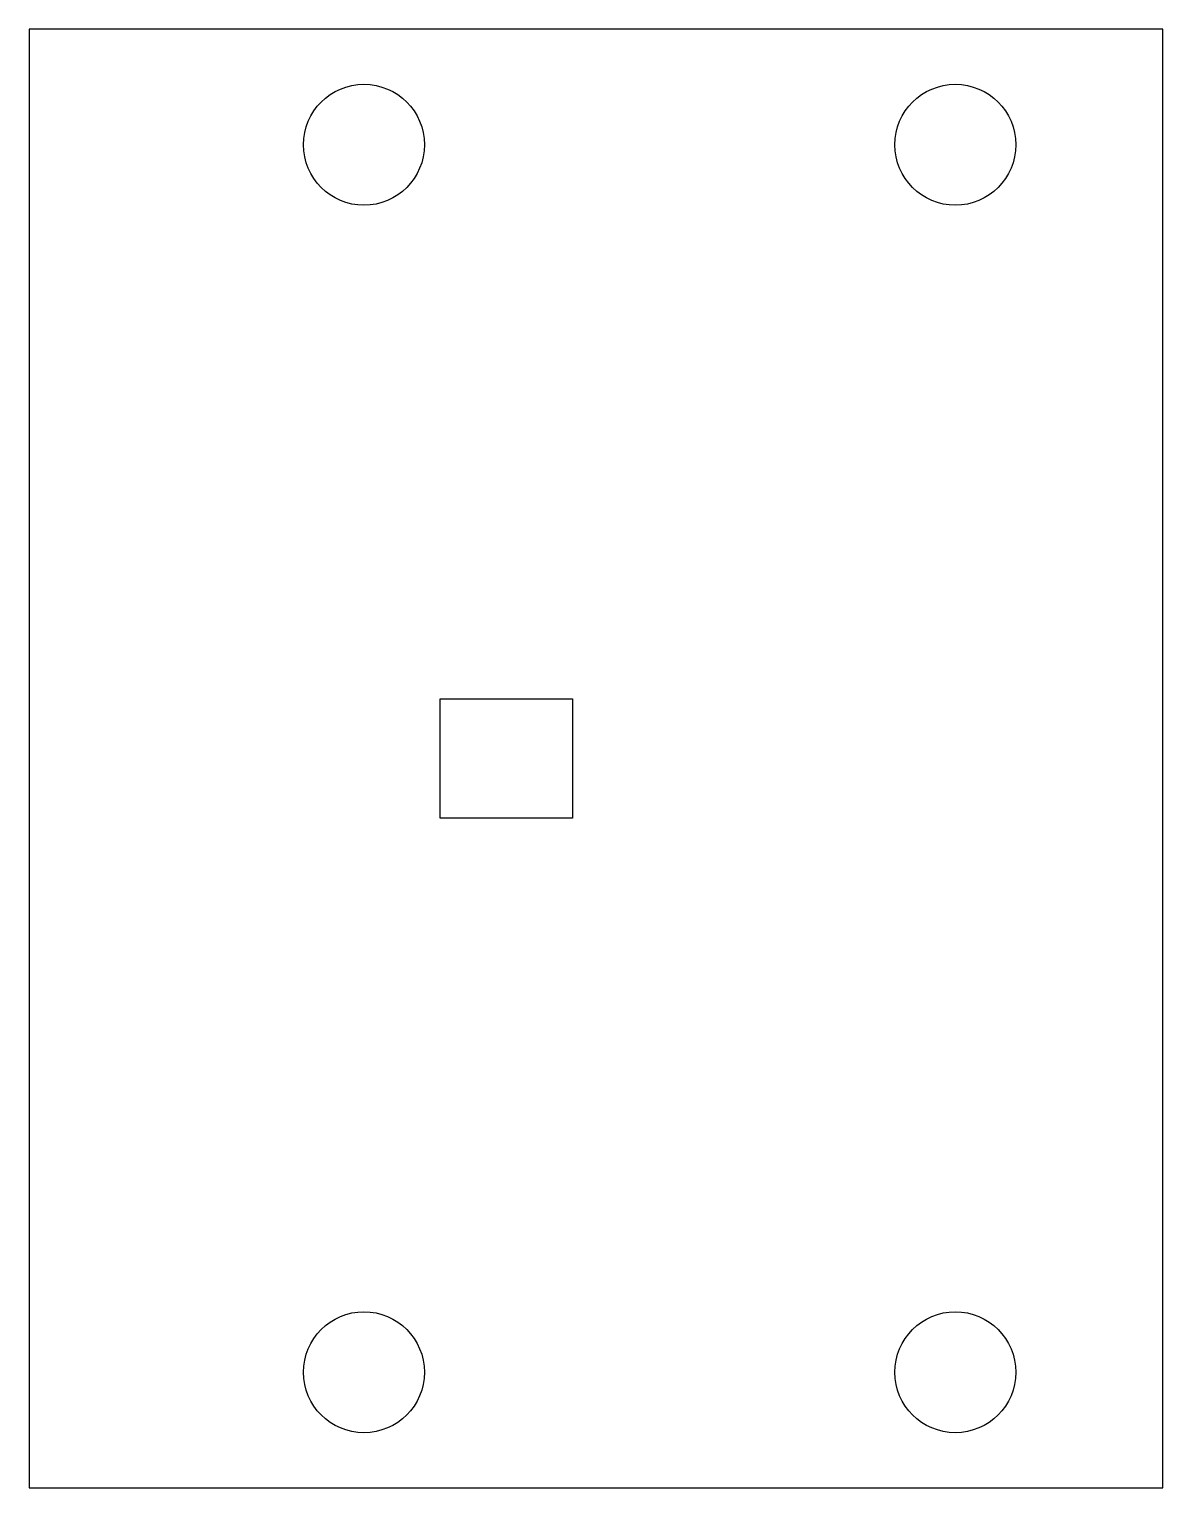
# Model space of a CAD drawing. Header units: millimetres. Extents: x -30 to 0, y 0 to 38.6.
import ezdxf

# ---------------------------------------------------------------- set-up
doc = ezdxf.new("R2010")
doc.units = ezdxf.units.MM

msp = doc.modelspace()

# ---------------------------------------------------------------- linework, layer by layer
for points in [[(-30, 38.6), (-30, 0), (0, 0), (0, 38.6)], [(-15.626, 17.725), (-19.126, 17.725), (-19.126, 20.875), (-15.626, 20.875)]]:
    msp.add_lwpolyline(points, close=True)
for centre in [(-21.141, 35.541), (-5.491, 35.541), (-21.141, 3.059), (-5.491, 3.059)]:
    msp.add_circle(centre, 1.6)

doc.saveas('drawing.dxf')
